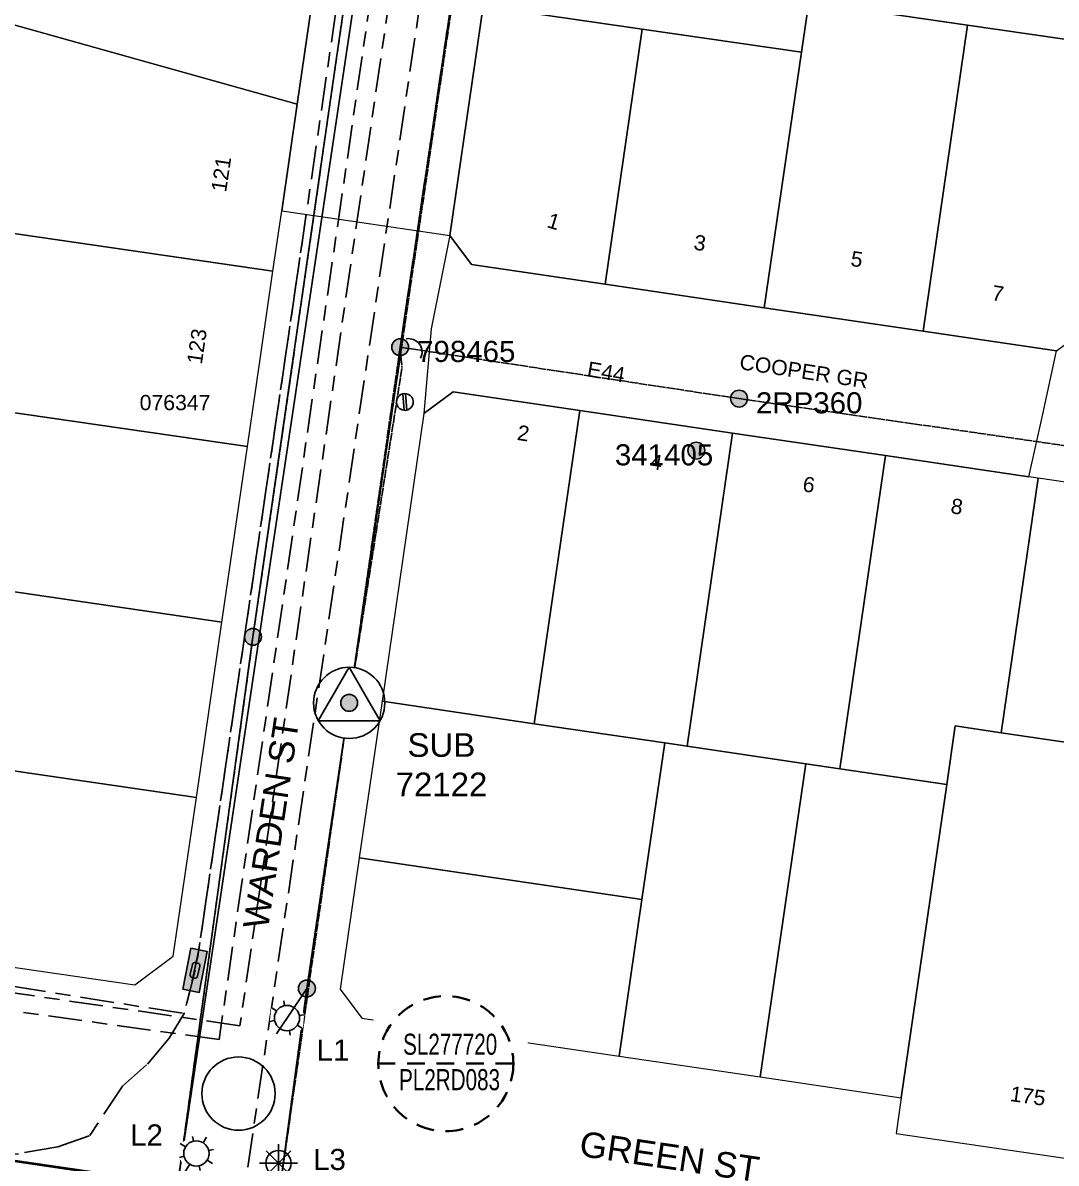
# Model space of a CAD drawing. Header units: metres. Extents: x 268848 to 269642, y 6084229 to 6085023.
# Drawn here: x 269306.1 to 269428.6, y 6084588.5 to 6084723.6 of the extents above; entities that cross this region are included whole.
import ezdxf
from ezdxf.enums import TextEntityAlignment as Align

# ---------------------------------------------------------------- set-up
doc = ezdxf.new("R2010")
doc.units = ezdxf.units.M
for name, pattern in [('Cable Exist OH', [1, 1, 0]), ('Cable Exist UG', [8.2, 4, -1.2, 1.8, -1.2]), ('Dash', [5, 3, -2]), ('HIDDEN', [0.375, 0.25, -0.125])]:
    doc.linetypes.add(name, pattern=pattern)
doc.layers.get('0').update_dxf_attribs({"color": 6})
for name, color, linetype, lineweight in [('Cadastre Buildings_SP_EXT', 9, 'Continuous', 5), ('Cadastre Land Parcels_SP_EXT', 9, 'Continuous', 5), ('Cadastre Other Property_SP_EXT', 9, 'HIDDEN', 5), ('Cadastre Roads_SP_EXT', 9, 'Continuous', 5)]:
    doc.layers.add(name, color=color, linetype=linetype, lineweight=lineweight)
for name, color, linetype in [('Equip_HV_EXT', 7, 'Continuous'), ('Equip_SP_LV_EXT', 7, 'Continuous'), ('Equip_SP_SL_EXT', 7, 'Continuous'), ('Equip_SP_SL_NEW', 2, 'Continuous'), ('Mains_HV_EXT', 7, 'Continuous'), ('Mains_LV_EXT', 7, 'Continuous'), ('Mains_SL_EXT', 7, 'Continuous'), ('Mains_TR_EXT', 7, 'Continuous'), ('Notes', 7, 'Continuous'), ('Notes_SP_MISC', 7, 'Continuous'), ('OH_Details_SP_MISC', 7, 'Continuous'), ('Sub_SP_TR_HV_LV_EXT', 7, 'Continuous'), ('SupportsOH_SP_TR_HV_LV_SL_EXT', 7, 'Continuous'), ('SupportsUG_SP_HV_EXT', 7, 'Continuous'), ('UG_Details_SP_MISC', 7, 'Continuous')]:
    doc.layers.add(name, color=color, linetype=linetype)
doc.styles.add('iecARIAL', font='arial.ttf', dxfattribs={"height": 2})
doc.styles.add('PIT_LABEL', font='arial.ttf')
doc.styles.add('POLE_LABEL', font='arial.ttf')
doc.styles.add('SL_LABEL', font='arial.ttf')
doc.styles.get("Standard").update_dxf_attribs({"font": 'arial.ttf'})
doc.linetypes.add('Cable #', pattern='A,8,-0.1,["#",Standard,S=1.8,R=0,X=0.8,Y=-0.9],-3.3', length=11.4)
doc.linetypes.add('Cable E OH', pattern='A,9.4,["E",Standard,S=1.7,R=0,X=0,Y=-1],0', length=9.4)

# ---------------------------------------------------------------- blocks, each defined once
blk = doc.blocks.new('SUB_POLE_EXT')
blk.add_wipeout([(0, 4.22), (0.42, 4.2), (0.83, 4.14), (1.21, 4.05), (1.62, 3.9), (1.99, 3.72), (2.35, 3.51), (2.68, 3.26), (2.99, 2.99), (3.28, 2.66), (3.52, 2.34), (3.76, 1.92), (3.9, 1.62), (4.04, 1.23), (4.18, 0.63), (4.22, 0), (4.18, -0.61), (4.06, -1.15), (3.9, -1.62), (3.58, -2.24), (3.22, -2.73), (2.97, -3.01), (2.68, -3.26), (2.36, -3.5), (2, -3.72), (1.64, -3.89), (1.25, -4.03), (0.82, -4.14), (0.42, -4.2), (0, -4.22), (-0.41, -4.2), (-0.8, -4.15), (-1.21, -4.05), (-1.62, -3.9), (-1.99, -3.73), (-2.35, -3.51), (-2.68, -3.26), (-2.96, -3.02), (-3.23, -2.72), (-3.51, -2.35), (-3.71, -2.01), (-3.91, -1.6), (-4.05, -1.21), (-4.16, -0.76), (-4.22, -0.14), (-4.21, 0.39), (-4.14, 0.83), (-4.03, 1.27), (-3.9, 1.63), (-3.71, 2.02), (-3.5, 2.37), (-3.28, 2.67), (-2.99, 2.99), (-2.68, 3.27), (-2.33, 3.52), (-1.98, 3.73), (-1.63, 3.9), (-1.2, 4.05), (-0.78, 4.15), (-0.4, 4.21)])
blk.add_line((2.16, 0.48), (2.16, 0.48, 0))
blk.add_lwpolyline([(-4.22, 0, 1), (4.22, 0, 1)], format="xyb", close=True)
blk.add_lwpolyline([(2.14, 0.52), (0, 4.22), (-3.66, -2.11), (3.66, -2.11)], close=True)
for tag, height, flags, p in [('ASSET_NUM', 3.5, 8, (2, 2)), ('STREET_CODE', 0.2, 9, (1.5, 0)), ('CONSTRUCTED_VOLTAGE', 0.2, 9, (1.5, -0.2)), ('OPERATING_VOLTAGE', 0.2, 9, (1.5, -0.6)), ('OPERATED_BY', 0.2, 9, (1.5, -0.8)), ('ORIENTATION', 0.2, 9, (1.5, -1.2)), ('OWNED_BY', 0.2, 9, (1.5, -1.4)), ('NO_PHASES', 0.2, 9, (1.5, -0.4)), ('MAINTAINED_BY', 0.2, 9, (1.5, -1)), ('SECONDARY_VOLTAGE', 0.2, 9, (1.5, -1.6)), ('STATE', 0.2, 9, (1.5, -1.8)), ('SUBSTATION_TYPE', 0.2, 9, (1.5, -2)), ('STREETNAME', 0.2, 9, (1.5, -2.8)), ('USAGE', 0.2, 9, (1.5, -2.2)), ('LEGEND', 0.2, 9, (1.5, -2.4)), ('LOCATION', 0.2, 9, (1.5, -2.6)), ('SUBURB', 0.2, 9, (1.5, -3)), ('Z', 0.2, 1, (1.5, -3.4)), ('NOTES', 0.2, 9, (1.5, -3.2))]:
    blk.add_attdef(tag, text='', height=height, dxfattribs=dict(flags=flags)).set_placement(p, align=Align.MIDDLE_LEFT)
blk = doc.blocks.new('LV_OH_LINKS_CLOSED_EXT')
for p, q in [((-0.17, 4.97), (-0.17, 3)), ((0.17, 4.97), (0.17, 3))]:
    blk.add_line(p, q)
blk.add_lwpolyline([(0, 2.99, 1), (0, 4.98, 1)], format="xyb", close=True)
at = {"flags": 9}
for tag, p in [('ACTUAL_STATUS', (0, 0)), ('CONSTRUCTED_VOLTAGE', (0, -0.2)), ('OPERATING_VOLTAGE', (0, -0.6)), ('ORIENTATION', (0, -0.8)), ('OWNED_BY', (0, -1)), ('STATE', (0, -1.2)), ('SWITCH_TYPE', (0, -1.4)), ('NO_PHASES', (0, -0.4)), ('USAGE', (0, -1.6)), ('NOTES', (0, -1.8))]:
    blk.add_attdef(tag, text='', height=0.2, dxfattribs=at).set_placement(p, align=Align.MIDDLE_LEFT)
at = {"flags": 1}
blk.add_attdef('Z', (0, 0), '', height=0.2, dxfattribs=at)
blk = doc.blocks.new('POLE_EXT')
blk.add_hatch(color=256).paths.add_polyline_path([(-1, 0, 1), (1, 0, 1)])
blk.add_lwpolyline([(-1, 0, 1), (1, 0, 1)], format="xyb", close=True)
for tag, height, flags, p in [('pNumber', 2.5, 8, (-17.84, 2.07)), ('OWNED_BY', 0.2, 9, (1.35, -0.4)), ('SPECIAL_USE', 0.2, 9, (1.35, -0.8)), ('STATE', 0.2, 9, (1.35, -1)), ('cLV', 0.2, 9, (1.35, -1.4)), ('PARENT', 0.2, 9, (1.35, -0.6)), ('USAGE', 0.2, 9, (1.35, -1.2)), ('hDepth', 0.2, 9, (1.35, -1.6)), ('hDia', 0.2, 9, (1.35, -1.8)), ('cHV', 0.2, 9, (1.35, -2)), ('LBRACKET', 0.2, 9, (1.35, -2.2)), ('LExisting', 0.2, 9, (1.35, -2.4)), ('LANTNUMBER', 0.2, 9, (1.35, -2.6)), ('LOther', 0.2, 9, (1.35, -2.8)), ('cLinedev', 0.2, 9, (1.35, -3.4)), ('pExisting', 0.2, 9, (1.35, -3.8)), ('LRemove', 0.2, 9, (1.35, -3)), ('LEGEND', 0.2, 9, (1.35, -3.2)), ('LOCATION', 0.2, 9, (1.35, -3.6)), ('PFNUMBER', 0.2, 9, (1.35, -4)), ('pFooting', 0.2, 9, (1.35, -4.4)), ('pNew', 0.2, 9, (1.35, -4.6)), ('pRelocate', 0.2, 9, (1.35, -5)), ('pRemove', 0.2, 9, (1.35, -5.2)), ('pReplace', 0.2, 9, (1.35, -5.4)), ('NEWPFNUMBER', 0.2, 9, (1.35, -4.2)), ('pStay', 0.2, 9, (1.35, -5.6)), ('pType', 0.2, 9, (1.35, -5.8)), ('cspan', 0.2, 9, (1.35, -6)), ('STREETNAME', 0.2, 9, (1.35, -6.2)), ('SUBURB', 0.2, 9, (1.35, -6.4)), ('NOTES', 0.2, 9, (1.35, -6.6)), ('MAINTAINED_BY', 0.2, 9, (1.36, -6.81)), ('OPERATED_BY', 0.2, 9, (1.36, -7.01))]:
    blk.add_attdef(tag, text='', height=height, dxfattribs=dict(flags=flags)).set_placement(p, align=Align.MIDDLE_LEFT)
at = {"style": 'POLE_LABEL'}
for tag, height, flags, p in [('ASSET_NUM', 2.5, 8, (2, 2)), ('STRUCTURE_PLANT_NUMBER', 0.2, 9, (1.35, 0.03)), ('STREET_CODE', 0.2, 9, (1.35, -0.2))]:
    blk.add_attdef(tag, text='', height=height, dxfattribs=dict(at, flags=flags)).set_placement(p, align=Align.MIDDLE_LEFT)
at = {"flags": 1}
blk.add_attdef('Z', (1.35, -7.33), '', height=0.2, dxfattribs=at)
blk = doc.blocks.new('HV_STJ_EXT')
h = blk.add_hatch(color=256)
edge = h.paths.add_edge_path()
edge.add_ellipse((-0.59, 0.13), major_axis=(0.226, 0.226), ratio=1, start_angle=45, end_angle=135)
edge.add_line((-0.91, 0.13), (-0.91, -0.13))
edge.add_ellipse((-0.59, -0.13), major_axis=(0.226, 0.226), ratio=1, start_angle=135, end_angle=225)
edge.add_line((-0.59, -0.45), (0.59, -0.45))
edge.add_ellipse((0.59, -0.13), major_axis=(-0.226, 0.226), ratio=1, start_angle=135, end_angle=225)
edge.add_line((0.91, -0.13), (0.91, 0.13))
edge.add_ellipse((0.59, 0.13), major_axis=(-0.226, 0.226), ratio=1, start_angle=225, end_angle=315)
edge.add_line((0.59, 0.45), (-0.59, 0.45))
blk.add_lwpolyline([(-0.91, 0.13), (-0.91, -0.13, 0.414214), (-0.59, -0.45), (0.59, -0.45, 0.414214), (0.91, -0.13), (0.91, 0.13, 0.414214), (0.59, 0.45), (-0.59, 0.45, 0.414214)], format="xyb", close=True)
for tag, flags, p in [('ORIENTATION', 9, (1.5, 0)), ('Z', 1, (1.5, -0.8)), ('USAGE', 9, (1.5, -0.2)), ('LEGEND', 9, (1.5, -0.4)), ('NOTES', 9, (1.5, -0.6))]:
    blk.add_attdef(tag, text='', height=0.2, dxfattribs=dict(flags=flags)).set_placement(p, align=Align.MIDDLE_LEFT)
blk = doc.blocks.new('PIT_EXT')
blk.add_hatch(color=256).paths.add_polyline_path([(-2.47, 0.99), (2.47, 0.99), (2.47, -0.99), (-2.47, -0.99)])
at = {"lineweight": -3}
blk.add_lwpolyline([(-2.47, 0.99), (2.47, 0.99), (2.47, -0.99), (-2.47, -0.99)], close=True, dxfattribs=at)
at = {"style": 'PIT_LABEL'}
for tag, height, flags, p in [('ASSET_NUM', 2.5, 8, (2, 2)), ('STREET_CODE', 0.2, 9, (0, -0.2))]:
    blk.add_attdef(tag, text='', height=height, dxfattribs=dict(at, flags=flags)).set_placement(p, align=Align.MIDDLE_LEFT)
at = {"flags": 1}
blk.add_attdef('Z', (0, 0), '', height=0.2, dxfattribs=at)
at = {"flags": 9}
for tag, p in [('OWNED_BY', (0, -0.4)), ('STATE', (0, -0.6)), ('SUPPORT_TYPE', (0, -0.8)), ('USAGE', (0, -1)), ('LOCATION', (0, -1.2)), ('NOTES', (0, -1.4))]:
    blk.add_attdef(tag, text='', height=0.2, dxfattribs=at).set_placement(p, align=Align.MIDDLE_LEFT)
blk = doc.blocks.new('SL_LANTERN_REPLACE_NEW')
blk.add_line((0, 0), (0, 0))
for tag, height, flags, p in [('STREET_CODE', 0.2, 9, (1.5, 0)), ('CONSTRUCTED_VOLTAGE', 0.2, 9, (1.5, -0.2)), ('CONTROL_TYPE', 0.2, 9, (1.5, -0.4)), ('OPERATING_VOLTAGE', 0.2, 9, (1.5, -1.2)), ('ORIENTATION', 0.2, 9, (1.5, -1.4)), ('LANTERN_PURPOSE', 0.2, 9, (1.5, -0.6)), ('LANTERN_TYPE', 0.2, 9, (1.5, -0.8)), ('NO_PHASES', 0.2, 9, (1.5, -1)), ('LNUMBER', 2.5, 8, (1.5, -1.38)), ('OWNED_BY', 0.2, 9, (1.5, -1.6)), ('OPERATED_BY', 0.2, 9, (1.5, -1.8)), ('STATE', 0.2, 9, (1.5, -2.2)), ('CEXIST', 0.2, 9, (1.5, -2.6)), ('CNEW', 0.2, 9, (1.5, -2.8)), ('MAINTAINED_BY', 0.2, 9, (1.5, -2)), ('USAGE', 0.2, 9, (1.5, -2.4)), ('CNUMBER', 0.2, 9, (1.5, -3)), ('CREMOVE', 0.2, 9, (1.5, -3.2)), ('CREPLACE', 0.2, 9, (1.5, -3.4)), ('LKINGHEIGHT', 0.2, 9, (1.5, -3.6)), ('LBRACKET', 0.2, 9, (1.5, -3.8)), ('LBRACKETVOCAB', 0.2, 9, (1.5, -4)), ('LCATEGORY', 0.2, 9, (1.5, -4.2)), ('LCHARGE1', 0.2, 9, (1.5, -4.4)), ('LCHARGE1PERCENT', 0.2, 9, (1.5, -4.6)), ('LCHARGE2', 0.2, 9, (1.5, -4.8)), ('LCHARGE2PERCENT', 0.2, 9, (1.5, -5)), ('LCHARGE3', 0.2, 9, (1.5, -5.2)), ('LCHARGE3PERCENT', 0.2, 9, (1.5, -5.4)), ('LEXIST', 0.2, 9, (1.5, -5.6)), ('LLAMP', 0.2, 9, (1.5, -5.8)), ('LLAMPVOCAB', 0.2, 9, (1.5, -6)), ('LMAST', 0.2, 9, (1.5, -6.2)), ('LMASTVOCAB', 0.2, 9, (1.5, -6.4)), ('LNEW', 0.2, 9, (1.5, -6.6)), ('LOUTREACH', 0.2, 9, (1.5, -7.2)), ('LOUTREACHVOCAB', 0.2, 9, (1.5, -7.4)), ('LRATECODE', 0.2, 9, (1.5, -7.6)), ('LREMOVE', 0.2, 9, (1.5, -7.8)), ('LREPLACE', 0.2, 9, (1.5, -8)), ('LTYPE', 0.2, 9, (1.5, -8.2)), ('LTYPEVOCAB', 0.2, 9, (1.5, -8.4)), ('LEGEND', 0.2, 9, (1.5, -8.6)), ('NEW_LKINGHEIGHT', 0.2, 9, (1.5, -8.8)), ('NEW_LBRACKET', 0.2, 9, (1.5, -9)), ('NEW_LBRACKETVOCAB', 0.2, 9, (1.5, -9.2)), ('NEW_LCATEGORY', 0.2, 9, (1.5, -9.4)), ('NEW_LCHARGE1', 0.2, 9, (1.5, -9.6)), ('NEW_LCHARGE1PERCENT', 0.2, 9, (1.5, -9.8)), ('NEW_LCHARGE2', 0.2, 9, (1.5, -10)), ('NEW_LCHARGE2PERCENT', 0.2, 9, (1.5, -10.2)), ('NEW_LCHARGE3', 0.2, 9, (1.5, -10.4)), ('NEW_LCHARGE3PERCENT', 0.2, 9, (1.5, -10.6)), ('NEW_LLAMP', 0.2, 9, (1.5, -10.8)), ('NEW_LLAMPVOCAB', 0.2, 9, (1.5, -11)), ('NEW_LMAST', 0.2, 9, (1.5, -11.2)), ('NEW_LMASTVOCAB', 0.2, 9, (1.5, -11.4)), ('NEW_LOUTREACH', 0.2, 9, (1.5, -11.6)), ('NEW_LOUTREACHVOCAB', 0.2, 9, (1.5, -11.8)), ('NEW_LRATECODE', 0.2, 9, (1.5, -12)), ('NEW_LTYPE', 0.2, 9, (1.5, -12.2)), ('SUBURB', 0.2, 9, (1.5, -12.6)), ('STREETNAME', 0.2, 9, (1.5, -12.8)), ('Z', 0.2, 1, (1.5, -13.4)), ('NEW_LTYPEVOCAB', 0.2, 9, (1.5, -12.4)), ('LOCATION', 0.2, 9, (1.5, -13)), ('NOTES', 0.2, 9, (1.5, -13.2))]:
    blk.add_attdef(tag, text='', height=height, dxfattribs=dict(flags=flags)).set_placement(p, align=Align.MIDDLE_LEFT)
at = {"flags": 9}
blk.add_attdef('LANTNUMBER', (1.5, -6.91), '', height=0.2, dxfattribs=at)
blk.add_wipeout([(0, 6.47), (1.46, 5.68), (2.25, 4.22), (1.46, 2.76), (0, 1.86), (-1.46, 2.76), (-2.25, 4.22), (-1.46, 5.68)])
for p, q in [((-1.46, 5.68), (-1.06, 5.28)), ((0, 2.72), (0, 6.47)), ((1.46, 5.68), (1.06, 5.28)), ((-2.25, 4.22), (-1.5, 4.22)), ((1.5, 4.22), (2.25, 4.22)), ((-1.46, 2.76), (-1.06, 3.16)), ((0, 0), (0, 2.72)), ((1.46, 2.76), (1.06, 3.16))]:
    blk.add_line(p, q)
blk.add_circle((0, 4.22), 1.5)
at = {"flags": 8}
blk.add_attdef('ASSET_NUM', text='', height=2.5, dxfattribs=at).set_placement((2, 2), align=Align.MIDDLE_LEFT)
blk = doc.blocks.new('SL_LANTERN_NEW')
blk.add_line((0, 0), (0, 0))
for tag, p, flags in [('Z', (0, 0), 1), ('OPERATED_BY', (0, -9.61), 9)]:
    blk.add_attdef(tag, p, '', height=0.2, dxfattribs=dict(flags=flags))
at = {"style": 'SL_LABEL', "flags": 9}
blk.add_attdef('STREET_CODE', text='', height=0.2, dxfattribs=at).set_placement((0, -0.2), align=Align.MIDDLE_LEFT)
for tag, height, flags, p in [('CONSTRUCTED_VOLTAGE', 0.2, 9, (0, -0.4)), ('CONTROL_TYPE', 0.2, 9, (0, -0.6)), ('OPERATING_VOLTAGE', 0.2, 9, (0, -1.4)), ('LANTERN_PURPOSE', 0.2, 9, (0, -0.8)), ('LANTERN_TYPE', 0.2, 9, (0, -1)), ('NO_PHASES', 0.2, 9, (0, -1.2)), ('ORIENTATION', 0.2, 9, (0, -1.6)), ('OWNED_BY', 0.2, 9, (0, -1.8)), ('STATE', 0.2, 9, (0, -2)), ('CEXIST', 0.2, 9, (0, -2.4)), ('CNEW', 0.2, 9, (0, -2.6)), ('CNUMBER', 0.2, 9, (0, -2.8)), ('USAGE', 0.2, 9, (0, -2.2)), ('LNUMBER', 2.5, 8, (1.2, -2.8)), ('CREMOVE', 0.2, 9, (0, -3)), ('CREPLACE', 0.2, 9, (0, -3.2)), ('LKINGHEIGHT', 0.2, 9, (0, -3.4)), ('LBRACKET', 0.2, 9, (0, -3.6)), ('LBRACKETVOCAB', 0.2, 9, (0, -3.8)), ('LCATEGORY', 0.2, 9, (0, -4)), ('LCHARGE1', 0.2, 9, (0, -4.2)), ('LCHARGE1PERCENT', 0.2, 9, (0, -4.4)), ('LCHARGE2', 0.2, 9, (0, -4.6)), ('LCHARGE2PERCENT', 0.2, 9, (0, -4.8)), ('LCHARGE3', 0.2, 9, (0, -5)), ('LCHARGE3PERCENT', 0.2, 9, (0, -5.2)), ('LEXIST', 0.2, 9, (0, -5.4)), ('LLAMP', 0.2, 9, (0, -5.6)), ('LLAMPVOCAB', 0.2, 9, (0, -5.8)), ('LMAST', 0.2, 9, (0, -6)), ('LMASTVOCAB', 0.2, 9, (0, -6.2)), ('LNEW', 0.2, 9, (0, -6.4)), ('LANTNUMBER', 0.2, 9, (0, -6.6)), ('LOUTREACH', 0.2, 9, (0, -7)), ('LOUTREACHVOCAB', 0.2, 9, (0, -7.2)), ('LRATECODE', 0.2, 9, (0, -7.4)), ('LREMOVE', 0.2, 9, (0, -7.6)), ('LREPLACE', 0.2, 9, (0, -7.8)), ('LTYPE', 0.2, 9, (0, -8)), ('LTYPEVOCAB', 0.2, 9, (0, -8.2)), ('SUBURB', 0.2, 9, (0, -8.6)), ('STREETNAME', 0.2, 9, (0, -8.8)), ('LEGEND', 0.2, 9, (0, -8.4)), ('LOCATION', 0.2, 9, (0, -9)), ('NOTES', 0.2, 9, (0, -9.2)), ('MAINTAINED_BY', 0.2, 9, (0, -9.86))]:
    blk.add_attdef(tag, text='', height=height, dxfattribs=dict(flags=flags)).set_placement(p, align=Align.MIDDLE_LEFT)
blk.add_wipeout([(0, 6.47), (1.46, 5.68), (2.25, 4.22), (1.46, 2.76), (0, 1.86), (-1.46, 2.76), (-2.25, 4.22), (-1.46, 5.68)])
for p, q in [((-1.46, 5.68), (-1.06, 5.28)), ((0, 5.72), (0, 6.47)), ((1.46, 5.68), (1.06, 5.28)), ((-2.25, 4.22), (-1.5, 4.22)), ((1.5, 4.22), (2.25, 4.22)), ((-1.46, 2.76), (-1.06, 3.16)), ((0, 0), (0, 2.72)), ((1.46, 2.76), (1.06, 3.16))]:
    blk.add_line(p, q)
blk.add_circle((0, 4.22), 1.5)
at = {"style": 'SL_LABEL', "flags": 8}
blk.add_attdef('ASSET_NUM', text='', height=2.5, dxfattribs=at).set_placement((2, 2), align=Align.MIDDLE_LEFT)
blk = doc.blocks.new('SL_LANTERN_DEL')
for p, q in [((1.46, 2.76), (-1.46, 5.68)), ((-1.46, 2.76), (1.46, 5.68)), ((0, 1.97), (0, 6.47)), ((-2.25, 4.22), (2.25, 4.22)), ((0, 0), (0, 2.72)), ((0, 0), (0, 0))]:
    blk.add_line(p, q)
blk.add_circle((0, 4.22), 1.5)
at = {"style": 'iecARIAL', "flags": 8}
blk.add_attdef('ASSET_NUM', (1.5, 1.5), '', height=2.5, dxfattribs=at)
for tag, p, height, flags in [('CONSTRUCTED_VOLTAGE', (0, -0.2), 0.2, 9), ('CONTROL_TYPE', (0, -0.4), 0.2, 9), ('OPERATING_VOLTAGE', (0, -1.2), 0.2, 9), ('ORIENTATION', (0, -1.4), 0.2, 9), ('LANTERN_PURPOSE', (0, -0.6), 0.2, 9), ('LANTERN_TYPE', (0, -0.8), 0.2, 9), ('NO_PHASES', (0, -1), 0.2, 9), ('LNUMBER', (1.2, -2.8), 2.5, 8), ('OWNED_BY', (0, -1.6), 0.2, 9), ('STATE', (0, -1.8), 0.2, 9), ('CEXIST', (0, -2.2), 0.2, 9), ('CNEW', (0, -2.4), 0.2, 9), ('CNUMBER', (0, -2.6), 0.2, 9), ('CREMOVE', (0, -2.8), 0.2, 9), ('USAGE', (0, -2), 0.2, 9), ('CREPLACE', (0, -3), 0.2, 9), ('LKINGHEIGHT', (0, -3.2), 0.2, 9), ('LBRACKET', (0, -3.4), 0.2, 9), ('LBRACKETVOCAB', (0, -3.6), 0.2, 9), ('LCATEGORY', (0, -3.8), 0.2, 9), ('LCHARGE1', (0, -4), 0.2, 9), ('LCHARGE1PERCENT', (0, -4.2), 0.2, 9), ('LCHARGE2', (0, -4.4), 0.2, 9), ('LCHARGE2PERCENT', (0, -4.6), 0.2, 9), ('LCHARGE3', (0, -4.8), 0.2, 9), ('LCHARGE3PERCENT', (0, -5), 0.2, 9), ('LEXIST', (0, -5.2), 0.2, 9), ('LLAMP', (0, -5.4), 0.2, 9), ('LLAMPVOCAB', (0, -5.6), 0.2, 9), ('LMAST', (0, -5.8), 0.2, 9), ('LMASTVOCAB', (0, -6), 0.2, 9), ('LNEW', (0, -6.2), 0.2, 9), ('LANTNUMBER', (0, -6.4), 0.2, 9), ('LOUTREACH', (0, -6.8), 0.2, 9), ('LOUTREACHVOCAB', (0, -7), 0.2, 9), ('LRATECODE', (0, -7.2), 0.2, 9), ('LREMOVE', (0, -7.4), 0.2, 9), ('LREPLACE', (0, -7.6), 0.2, 9), ('LTYPE', (0, -7.8), 0.2, 9), ('LTYPEVOCAB', (0, -8), 0.2, 9), ('LEGEND', (0, -8.2), 0.2, 9), ('STREETNAME', (0, -8.8), 0.2, 9), ('SUBURB', (0, -9), 0.2, 1), ('LOCATION', (0, -8.4), 0.2, 9), ('NOTES', (0, -8.6), 0.2, 9)]:
    blk.add_attdef(tag, p, '', height=height, dxfattribs=dict(flags=flags))
blk = doc.blocks.new('SLANTERN_NUM_EXT')
blk.add_wipeout([(-0.31, 10), (-0.94, 9.96), (-1.57, 9.88), (-2.18, 9.76), (-2.79, 9.61), (-3.39, 9.41), (-3.97, 9.18), (-4.54, 8.91), (-5.09, 8.61), (-5.62, 8.27), (-6.13, 7.91), (-6.62, 7.5), (-7.07, 7.07), (-7.5, 6.62), (-7.91, 6.13), (-8.27, 5.62), (-8.61, 5.09), (-8.91, 4.54), (-9.18, 3.97), (-9.41, 3.39), (-9.61, 2.79), (-9.76, 2.18), (-9.88, 1.57), (-9.96, 0.94), (-10, 0.31), (-10, -0.31), (-9.96, -0.94), (-9.88, -1.57), (-9.76, -2.18), (-9.61, -2.79), (-9.41, -3.39), (-9.18, -3.97), (-8.91, -4.54), (-8.61, -5.09), (-8.27, -5.62), (-7.91, -6.13), (-7.5, -6.62), (-7.07, -7.07), (-6.62, -7.5), (-6.13, -7.91), (-5.62, -8.27), (-5.09, -8.61), (-4.54, -8.91), (-3.97, -9.18), (-3.39, -9.41), (-2.79, -9.61), (-2.18, -9.76), (-1.57, -9.88), (-0.94, -9.96), (-0.31, -10), (0.31, -10), (0.94, -9.96), (1.57, -9.88), (2.18, -9.76), (2.79, -9.61), (3.39, -9.41), (3.97, -9.18), (4.54, -8.91), (5.09, -8.61), (5.62, -8.27), (6.13, -7.91), (6.62, -7.5), (7.07, -7.07), (7.5, -6.62), (7.91, -6.13), (8.27, -5.62), (8.61, -5.09), (8.91, -4.54), (9.18, -3.97), (9.41, -3.39), (9.61, -2.79), (9.76, -2.18), (9.88, -1.57), (9.96, -0.94), (10, -0.31), (10, 0.31), (9.96, 0.94), (9.88, 1.57), (9.76, 2.18), (9.61, 2.79), (9.41, 3.39), (9.18, 3.97), (8.91, 4.54), (8.61, 5.09), (8.27, 5.62), (7.91, 6.13), (7.5, 6.62), (7.07, 7.07), (6.62, 7.5), (6.13, 7.91), (5.62, 8.27), (5.09, 8.61), (4.54, 8.91), (3.97, 9.18), (3.39, 9.41), (2.79, 9.61), (2.18, 9.76), (1.57, 9.88), (0.94, 9.96), (0.31, 10)])
at = {"linetype": 'Dash', "lineweight": 40, "ltscale": 0.7}
blk.add_line((8, 0), (-8, 0), dxfattribs=at)
blk.add_circle((0, 0), 8, dxfattribs=at)
at = {"lineweight": 40, "width": 0.7}
for tag, p in [('SNUMBER', (0.51, 1.05)), ('CNUMBER', (0.44, -3.15))]:
    blk.add_attdef(tag, text='', height=2.5, dxfattribs=at).set_placement(p, align=Align.CENTER)
at = {"lineweight": 40, "flags": 1}
blk.add_attdef('Z', (0, 0), '', height=0.2, dxfattribs=at)

msp = doc.modelspace()

# ---------------------------------------------------------------- linework, layer by layer
at = {"layer": 'Cadastre Buildings_SP_EXT', "linetype": 'Continuous'}
msp.add_lwpolyline([(269323.96, 6084612.98), (269326.7, 6084631.78), (269291.43, 6084636.92), (269289.73, 6084613.92), (269319.42, 6084609.6), (269323.96, 6084612.98)], close=True, dxfattribs=at)
at = {"layer": 'Cadastre Land Parcels_SP_EXT', "linetype": 'Continuous'}
for points in [[(269306.55, 6084764.1), (269268.7, 6084774.67), (269262.94, 6084735.08), (269300.79, 6084724.51), (269338.65, 6084713.94), (269344.41, 6084753.53), (269306.55, 6084764.1)], [(269399.25, 6084726.03), (269401.02, 6084738.22), (269363.33, 6084743.67), (269360.69, 6084725.56), (269379.54, 6084722.83), (269398.38, 6084720.11), (269399.25, 6084726.03)], [(269439.57, 6084738.69), (269401.88, 6084744.14), (269401.02, 6084738.22), (269399.25, 6084726.03), (269418.08, 6084723.3), (269436.93, 6084720.58), (269439.57, 6084738.69)], [(269379.54, 6084722.83), (269360.69, 6084725.56), (269356.74, 6084698.39), (269359.31, 6084694.92), (269375.14, 6084692.59), (269379.54, 6084722.83)], [(269418.08, 6084723.3), (269399.25, 6084726.03), (269398.38, 6084720.11), (269393.97, 6084689.82), (269412.8, 6084687.04), (269418.08, 6084723.3)], [(269338.65, 6084713.94), (269300.79, 6084724.51), (269298.06, 6084705.71), (269297.19, 6084699.76), (269335.77, 6084694.14), (269336.81, 6084701.29), (269338.65, 6084713.94)], [(269398.38, 6084720.11), (269379.54, 6084722.83), (269375.14, 6084692.59), (269393.97, 6084689.82), (269398.38, 6084720.11)], [(269436.93, 6084720.58), (269418.08, 6084723.3), (269412.8, 6084687.04), (269428.63, 6084684.71), (269432.09, 6084687.29), (269436.93, 6084720.58)], [(269335.77, 6084694.14), (269297.19, 6084699.76), (269294.89, 6084683.93), (269294.52, 6084678.92), (269332.74, 6084673.36), (269333.74, 6084680.17), (269335.77, 6084694.14)], [(269332.74, 6084673.36), (269294.52, 6084678.92), (269293.27, 6084661.92), (269292.98, 6084657.92), (269329.72, 6084652.57), (269332.74, 6084673.36)], [(269390.24, 6084674.96), (269372.14, 6084677.63), (269366.74, 6084640.53), (269382.19, 6084638.25), (269384.84, 6084637.86), (269390.24, 6084674.96)], [(269408.34, 6084672.3), (269390.24, 6084674.96), (269384.84, 6084637.86), (269398.9, 6084635.79), (269402.94, 6084635.2), (269408.34, 6084672.3)], [(269425.35, 6084669.79), (269408.34, 6084672.3), (269402.94, 6084635.2), (269415.61, 6084633.33), (269416.62, 6084640.27), (269422.04, 6084639.47), (269426.44, 6084669.63), (269425.35, 6084669.79)], [(269444.48, 6084666.59), (269444.53, 6084666.96), (269426.44, 6084669.63), (269422.04, 6084639.47), (269440.15, 6084636.8), (269444.48, 6084666.59)], [(269329.72, 6084652.57), (269292.98, 6084657.92), (269291.43, 6084636.92), (269326.7, 6084631.78), (269329.72, 6084652.57)], [(269422.04, 6084639.47), (269416.62, 6084640.27), (269415.61, 6084633.33), (269410.21, 6084596.22), (269409.6, 6084592), (269433.12, 6084588.53), (269433.74, 6084592.75), (269438.78, 6084627.39), (269440.15, 6084636.8), (269422.04, 6084639.47)], [(269398.9, 6084635.79), (269384.84, 6084637.86), (269382.19, 6084638.25), (269379.49, 6084619.7), (269376.79, 6084601.14), (269393.5, 6084598.68), (269398.9, 6084635.79)], [(269402.94, 6084635.2), (269398.9, 6084635.79), (269393.5, 6084598.68), (269410.21, 6084596.22), (269415.61, 6084633.33), (269402.94, 6084635.2)], [(269379.49, 6084619.7), (269345.99, 6084624.63), (269343.73, 6084609.09), (269346.31, 6084605.63), (269376.79, 6084601.14), (269379.49, 6084619.7)]]:
    msp.add_lwpolyline(points, close=True, dxfattribs=at)
at = {"layer": 'Cadastre Roads_SP_EXT', "linetype": 'Continuous'}
msp.add_lwpolyline([(269356.31, 6084835.29), (269353.4, 6084815.3), (269350.49, 6084795.3), (269347.58, 6084775.31), (269344.41, 6084753.53), (269338.65, 6084713.94), (269336.81, 6084701.29), (269344.97, 6084700.1), (269356.74, 6084698.39), (269360.69, 6084725.56), (269363.33, 6084743.67), (269365.97, 6084761.78), (269368.61, 6084779.9), (269371.24, 6084798.01), (269373.88, 6084816.12), (269376.52, 6084834.24)], dxfattribs=at)
msp.add_lwpolyline([(269375.14, 6084692.59), (269359.31, 6084694.92), (269356.74, 6084698.39), (269354.54, 6084687.3), (269353.66, 6084677.27), (269357.12, 6084679.84), (269372.14, 6084677.63), (269390.24, 6084674.96), (269408.34, 6084672.3), (269425.35, 6084669.79), (269426.98, 6084677.19), (269428.63, 6084684.71), (269412.8, 6084687.04), (269393.97, 6084689.82), (269375.14, 6084692.59)], close=True, dxfattribs=at)
at = {"layer": 'Mains_HV_EXT', "linetype": 'Cable Exist OH'}
for points in [[(269378.29, 6084870.57), (269344.81, 6084643)], [(269344.81, 6084643), (269336.43, 6084584.27)]]:
    msp.add_lwpolyline(points, dxfattribs=at)
at = {"layer": 'Mains_HV_EXT', "linetype": 'Cable Exist UG'}
msp.add_lwpolyline([(269326.54, 6084611.32), (269325.24, 6084606.2), (269323.48, 6084603.27), (269320.81, 6084600.1), (269317.94, 6084597.59), (269314.01, 6084591.69), (269310.29, 6084590.39), (269305.61, 6084589.59), (269297.92, 6084589.22), (268910.13, 6084645.84)], dxfattribs=at)
at = {"layer": 'Mains_LV_EXT', "linetype": 'Cable Exist OH'}
for points in [[(269350.85, 6084685.14), (269356.88, 6084725.83)], [(269350.85, 6084685.14), (269391, 6084679.05)], [(269350.85, 6084685.14), (269351.06, 6084682.72)], [(269351.05, 6084682.62), (269344.81, 6084643)], [(269391, 6084679.05), (269433.98, 6084672.85)], [(269344.81, 6084643), (269339.8, 6084609.16)], [(269339.8, 6084609.16), (269336.43, 6084584.27)]]:
    msp.add_lwpolyline(points, dxfattribs=at)
at = {"layer": 'Mains_LV_EXT', "linetype": 'Continuous'}
msp.add_lwpolyline([(269353.26, 6084683.85, 0.624134), (269351.57, 6084686.13)], format="xyb", dxfattribs=at)
at = {"layer": 'Mains_SL_EXT', "linetype": 'Cable Exist OH'}
for points in [[(269363.63, 6084770.95), (269356.88, 6084725.83), (269350.85, 6084685.14)], [(269350.85, 6084685.14), (269344.81, 6084643), (269339.8, 6084609.16)], [(269350.85, 6084685.14), (269391, 6084679.05), (269433.98, 6084672.85)], [(269339.8, 6084609.16), (269336.43, 6084584.27)]]:
    msp.add_lwpolyline(points, dxfattribs=at)
at = {"layer": 'OH_Details_SP_MISC', "color": 7, "linetype": 'Continuous', "flags": 128}
msp.add_lwpolyline([(269336.43, 6084584.27), (269339.8, 6084609.16), (269344.81, 6084643), (269351, 6084685.12)], dxfattribs=at)
at = {"layer": 'UG_Details_SP_MISC', "color": 7, "linetype": 'Cable Exist UG', "flags": 128}
msp.add_lwpolyline([(269223.86, 6084622), (269265.26, 6084615.53), (269270.15, 6084614.76), (269286.98, 6084612.31), (269294.67, 6084611.06), (269325.24, 6084606.2), (269325.89, 6084608.76), (269327, 6084613.75), (269339.71, 6084700.86)], dxfattribs=at)

# ---------------------------------------------------------------- block references
at = {"layer": 'Equip_HV_EXT', "rotation": 256.8494752492197}
msp.add_blockref('HV_STJ_EXT', (269326.54, 6084611.32), dxfattribs=at)
at = {"layer": 'Equip_SP_LV_EXT', "rotation": 185.0426080132174}
msp.add_blockref('LV_OH_LINKS_CLOSED_EXT', (269351.05, 6084682.62), dxfattribs=at)
at = {"layer": 'Equip_SP_SL_EXT', "linetype": 'Continuous'}
ref = msp.add_blockref('SL_LANTERN_DEL', (269336.43, 6084584.25), dxfattribs=at)
ref.add_attrib('LNUMBER', 'L3', (269340.53, 6084587.66), dxfattribs={"layer": '0', "height": 2.5})
at = {"layer": 'SupportsOH_SP_TR_HV_LV_SL_EXT'}
ref = msp.add_blockref('POLE_EXT', (269350.85, 6084685.14), dxfattribs=at)
ref.add_attrib('ASSET_NUM', '798465', dxfattribs={"layer": '0', "height": 2.5, "style": 'POLE_LABEL'}).set_placement((269352.85, 6084685.89), align=Align.TOP_LEFT)
ref = msp.add_blockref('POLE_EXT', (269391, 6084679.05), dxfattribs=at)
ref.add_attrib('ASSET_NUM', '2RP360', dxfattribs={"layer": '0', "height": 2.5, "style": 'POLE_LABEL'}).set_placement((269393, 6084679.8), align=Align.TOP_LEFT)
ref = msp.add_blockref('POLE_EXT', (269385.94, 6084672.89), dxfattribs=at)
ref.add_attrib('ASSET_NUM', '341405', dxfattribs={"layer": '0', "height": 2.5, "style": 'POLE_LABEL'}).set_placement((269387.94, 6084673.64), align=Align.TOP_RIGHT)
for p in [(269333.41, 6084650.82), (269339.8, 6084609.16)]:
    msp.add_blockref('POLE_EXT', p, dxfattribs=at)
at = {"layer": 'SupportsUG_SP_HV_EXT', "rotation": 79.148766780593}
msp.add_blockref('PIT_EXT', (269326.54, 6084611.32), dxfattribs=at)

# ---------------------------------------------------------------- texts
at = {"layer": 'Cadastre Land Parcels_SP_EXT'}
for s, rotation, p in [('121', 81.51, (269330.22, 6084703.44)), ('1', 343, (269368.12, 6084699.39)), ('3', 351.4, (269385.54, 6084696.72)), ('5', 351.4, (269404.13, 6084694.79)), ('7', 351.4, (269420.85, 6084690.73)), ('123', 81.51, (269327.34, 6084683.04)), ('2', 351.3055, (269364.62, 6084674.17)), ('4', 351.39, (269380.36, 6084670.74)), ('6', 351.39, (269398.45, 6084668.08)), ('8', 351.39, (269415.99, 6084665.49)), ('175', 351.9421, (269423.03, 6084595.84))]:
    msp.add_text(s, height=1.8, rotation=rotation, dxfattribs=at).set_placement(p)
at = {"layer": 'Cadastre Other Property_SP_EXT'}
msp.add_text('076347', height=1.8, dxfattribs=at).set_placement((269319.98, 6084677.68))
at = {"layer": 'Cadastre Roads_SP_EXT'}
msp.add_text('COOPER GR', height=1.8, rotation=351.39, dxfattribs=at).set_placement((269390.96, 6084682.55))
at = {"layer": 'Mains_LV_EXT'}
msp.add_text('E44', height=1.8, rotation=350.2277, dxfattribs=at).set_placement((269372.9, 6084681.7))
at = {"layer": 'Notes'}
for s, rotation, p in [('WARDEN ST', 81.5107, (269335.18, 6084616.07)), ('GREEN ST', 351.6034, (269371.95, 6084589.34))]:
    msp.add_text(s, height=3, rotation=rotation, dxfattribs=at).set_placement(p)
at = {"layer": 'Notes_SP_MISC', "color": 2, "linetype": 'Dash', "insert": (269345.13, 6084639.41), "char_height": 2.8, "attachment_point": 1, "style": 'iecARIAL'}
msp.add_mtext_dynamic_manual_height_columns('\\pi6.5843;SUB\\P\\pi5.1709;72122', width=20.8275, gutter_width=10, heights=[0], dxfattribs=at)

# ---------------------------------------------------------------- next in the draw order: block references
at = {"layer": 'Sub_SP_TR_HV_LV_EXT'}
msp.add_blockref('SUB_POLE_EXT', (269344.81, 6084643), dxfattribs=at)

# ---------------------------------------------------------------- next in the draw order: linework, layer by layer
at = {"layer": 'Cadastre Land Parcels_SP_EXT', "linetype": 'Continuous'}
for points in [[(269372.14, 6084677.63), (269357.12, 6084679.84), (269353.66, 6084677.27), (269348.7, 6084643.19), (269366.74, 6084640.53), (269372.14, 6084677.63)], [(269382.19, 6084638.25), (269366.74, 6084640.53), (269348.7, 6084643.19), (269345.99, 6084624.63), (269379.49, 6084619.7), (269382.19, 6084638.25)]]:
    msp.add_lwpolyline(points, close=True, dxfattribs=at)
at = {"layer": 'Mains_HV_EXT', "linetype": 'Cable Exist UG'}
for points in [[(269422.94, 6085021.65), (269426.47, 6084952.29), (269420.58, 6084913.1), (269378.09, 6084922.2), (269331.86, 6084604.74), (269225.44, 6084620.24), (269220.46, 6084616.55), (269199.8, 6084619.47)], [(269424.24, 6085021.66), (269425.05, 6085016.97), (269428.5, 6084952.2), (269422.32, 6084910.82), (269381.42, 6084916.43), (269331.53, 6084579.47), (269335.46, 6084571.59), (269311.45, 6084403.25)], [(269420.48, 6085021.68), (269374.05, 6084936.21), (269326.89, 6084612.98), (269326.49, 6084611.35)]]:
    msp.add_lwpolyline(points, dxfattribs=at)
at = {"layer": 'Mains_HV_EXT', "linetype": 'Cable E OH'}
msp.add_lwpolyline([(268907.92, 6084647.08), (268988.68, 6084635.21), (269068.36, 6084623.49), (269148.31, 6084611.74), (269232.43, 6084599.37), (269324.47, 6084585.83), (269333.56, 6084646.78), (269348.09, 6084744.13), (269358.64, 6084814.76), (269371.17, 6084898.76), (269380.56, 6084961.67)], dxfattribs=at)
at = {"layer": 'Mains_TR_EXT', "linetype": 'Cable Exist OH'}
msp.add_lwpolyline([(268907.92, 6084647.08), (268988.68, 6084635.21), (269068.36, 6084623.49), (269148.31, 6084611.74), (269232.43, 6084599.37), (269324.47, 6084585.85), (269333.41, 6084650.82), (269347.5, 6084748.4), (269357.68, 6084819.3), (269370.16, 6084902.54), (269378.67, 6084963.15)], dxfattribs=at)
at = {"layer": 'Mains_TR_EXT', "linetype": 'Cable Exist UG'}
msp.add_lwpolyline([(269427.08, 6084951.57), (269422.53, 6084921.21), (269377.06, 6084930.55), (269329.39, 6084603.11), (269247.13, 6084614.54), (269245.08, 6084613.01)], dxfattribs=at)
at = {"layer": 'OH_Details_SP_MISC', "color": 7, "linetype": 'Cable #', "flags": 128}
msp.add_lwpolyline([(269347.5, 6084748.4), (269333.41, 6084650.82), (269324.49, 6084586), (269232.43, 6084599.37), (269148.31, 6084611.74), (268907.92, 6084647.08)], dxfattribs=at)

# ---------------------------------------------------------------- next in the draw order: block references
at = {"layer": 'SupportsOH_SP_TR_HV_LV_SL_EXT'}
msp.add_blockref('POLE_EXT', (269344.81, 6084643), dxfattribs=at)

# ---------------------------------------------------------------- next in the draw order: block references
at = {"layer": 'Equip_SP_SL_EXT'}
ref = msp.add_blockref('SLANTERN_NUM_EXT', (269356.26, 6084600.26), dxfattribs=at)
ref.add_attrib('SNUMBER', 'SL277720', dxfattribs={"layer": '0', "lineweight": 40, "height": 2.5, "width": 0.7}).set_placement((269356.77, 6084601.31), align=Align.CENTER)
ref.add_attrib('CNUMBER', 'PL2RD083', dxfattribs={"lineweight": 40, "height": 2.5, "width": 0.7}).set_placement((269356.7, 6084597.11), align=Align.CENTER)
at = {"layer": 'Equip_SP_SL_NEW', "linetype": 'Continuous'}
ref = msp.add_blockref('SL_LANTERN_REPLACE_NEW', (269339.8, 6084609.16), dxfattribs=dict(at, rotation=145.9817974615453))
ref.add_attrib('LNUMBER', 'L1', dxfattribs={"layer": '0', "height": 2.5}).set_placement((269340.95, 6084601.87), align=Align.MIDDLE_LEFT)
ref = msp.add_blockref('SL_LANTERN_NEW', (269324.47, 6084586.04), dxfattribs=dict(at, rotation=328.0865823299551))
ref.add_attrib('LNUMBER', 'L2', dxfattribs={"layer": '0', "height": 2.5}).set_placement((269318.85, 6084591.81), align=Align.MIDDLE_LEFT)

# ---------------------------------------------------------------- next in the draw order: linework, layer by layer
at = {"layer": 'Notes_SP_MISC', "color": 7, "linetype": 'Continuous'}
msp.add_circle((269331.69, 6084596.71), 4.34, dxfattribs=at)

doc.saveas('drawing.dxf')
